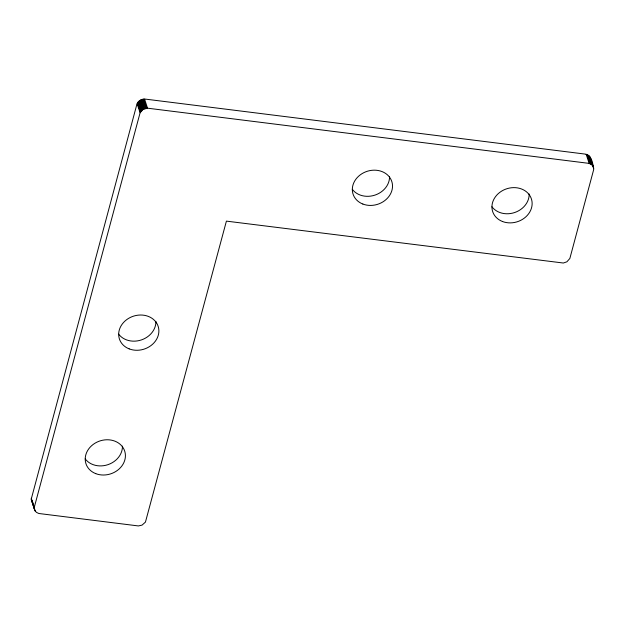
<?xml version="1.0" encoding="UTF-8"?>
<svg xmlns="http://www.w3.org/2000/svg" width="625" height="625" viewBox="0 0 625 625"><rect width="100%" height="100%" fill="white"/><g stroke="black" fill="none" stroke-linecap="round" stroke-linejoin="round"><path stroke-width="0.94" d="M31.25 499.078L136.828 104.492C137.852 100.867 141.844 98.664 145.484 99.125L585.266 154.102C592.031 155.219 592.828 164 593.711 169.5L569.859 258.453L566.906 261.797L563.344 263.023L226.406 221.125L145.445 522.094L142.055 525.117L138.391 525.938L38.836 513.492L36.469 512.383L34.844 510.523L31.25 499.078L35.281 511.211M593.453 167.086L592.148 165.031L589.141 163.383L147.531 108.18L143.031 109.445L140.086 112.797L34.266 507.367L34.523 509.781M32.852 502.727L31.336 499.891M590.156 157.234L593.664 167.867M589.719 156.547L593.75 168.68M589.172 155.922L592.148 165.031M588.531 155.375L591.516 164.484M587.812 154.914L590.789 164.023M587.016 154.539L590 163.648M586.164 154.266L589.141 163.383M144.555 99.062L147.531 108.18M143.617 99.109L146.594 108.227M142.68 99.266L145.664 108.375M141.766 99.523L144.742 108.641M140.891 99.883L143.867 108.992M140.055 100.336L143.031 109.445M139.289 100.875L142.266 109.984M138.602 101.492L141.578 110.602M138 102.172L140.977 111.281M137.5 102.906L140.477 112.016M137.109 103.688L140.086 112.797M31.289 498.258L34.266 507.367M31.867 501.414L34.844 510.523M590.477 157.977L590.773 159.57M155.891 321.375A20.375 17.312 -18.1 0 1 141.516 339.883A20.375 17.312 -18.1 0 1 118.664 334.156M529.156 193.984A20.375 17.312 -18.1 0 1 514.773 212.492A20.375 17.312 -18.1 0 1 491.93 206.766M389.539 176.531A20.375 17.312 -18.1 0 1 375.164 195.039A20.375 17.312 -18.1 0 1 352.312 189.312M122.438 446.125A20.375 17.312 -18.1 0 1 108.062 464.625A20.375 17.312 -18.1 0 1 85.211 458.906M129.195 348.883A20.375 17.312 -18.1 0 0 158.875 330.492A20.375 17.312 -18.1 0 0 128.273 318.57A20.375 17.312 -18.1 0 0 129.195 348.883M95.742 473.633A20.375 17.312 -18.1 0 0 125.414 455.234A20.375 17.312 -18.1 0 0 94.812 443.32A20.375 17.312 -18.1 0 0 95.742 473.633M362.844 204.039A20.375 17.312 -18.1 0 0 392.516 185.648A20.375 17.312 -18.1 0 0 361.914 173.727A20.375 17.312 -18.1 0 0 362.844 204.039M502.453 221.492A20.375 17.312 -18.1 0 0 532.133 203.094A20.375 17.312 -18.1 0 0 501.531 191.18A20.375 17.312 -18.1 0 0 502.453 221.492"/></g></svg>
